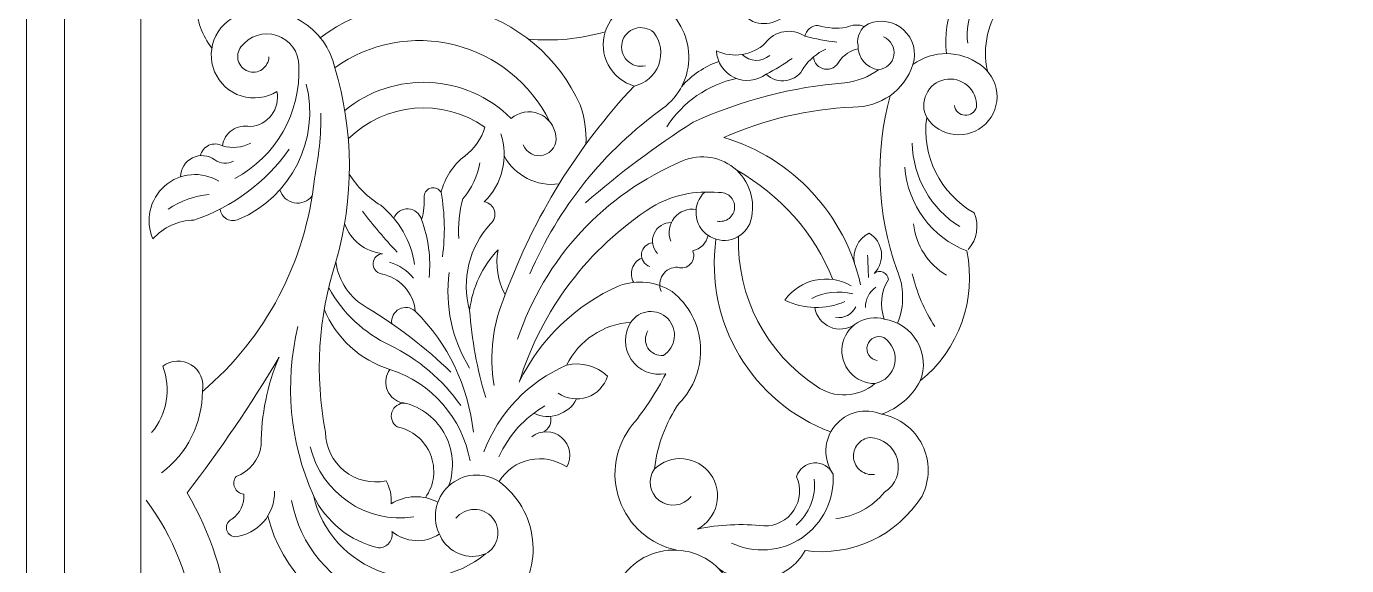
# Model space of a CAD drawing. Header units: millimetres. Extents: x 5152 to 5396, y 165 to 421.
# Drawn here: x 5152.3 to 5221.3, y 349.8 to 377.9 of the extents above; entities that cross this region are included whole.
import ezdxf

# ---------------------------------------------------------------- set-up
doc = ezdxf.new("R2010")
doc.units = ezdxf.units.MM
doc.header["$MEASUREMENT"] = 0
doc.layers.add('SITARA ALL', color=18, linetype='Continuous', true_color=0x000000)

msp = doc.modelspace()

# ---------------------------------------------------------------- linework, layer by layer
at = {"layer": 'SITARA ALL', "lineweight": 9}
for points, knots in [([(5152.3, 420.695), (5152.3, 420.695), (5396.3, 420.695), (5396.3, 420.695), (5396.3, 420.695), (5396.3, 298.695), (5396.3, 298.695), (5396.3, 298.695), (5152.3, 298.695), (5152.3, 298.695), (5152.3, 298.695), (5152.3, 420.695), (5152.3, 420.695)], [0, 0, 0, 0, 0.25, 0.25, 0.25, 0.5, 0.5, 0.5, 0.75, 0.75, 0.75, 1, 1, 1, 1]), ([(5158.284, 309.538), (5158.284, 309.538), (5158.284, 303.791), (5158.284, 303.791), (5158.284, 303.791), (5154.3, 303.791), (5154.3, 303.791), (5154.3, 303.791), (5154.3, 415.599), (5154.3, 415.599), (5154.3, 415.599), (5354.3, 415.599), (5354.3, 415.599), (5354.3, 415.599), (5354.3, 391.626), (5354.3, 391.626), (5354.3, 391.626), (5349.636, 391.626), (5349.636, 391.626), (5349.636, 391.626), (5349.636, 411.074), (5349.636, 411.074), (5349.636, 411.074), (5301.025, 411.074), (5301.025, 411.074), (5301.679, 410.889), (5302.203, 410.396), (5302.429, 409.755), (5302.655, 409.114), (5302.556, 408.402), (5302.163, 407.847), (5304.264, 410.007), (5307.224, 411.112), (5310.227, 410.858), (5311.335, 410.604), (5312.145, 409.652), (5312.219, 408.518), (5312.293, 407.383), (5311.613, 406.334), (5310.548, 405.938)], [0, 0, 0, 0, 0.071429, 0.071429, 0.071429, 0.142857, 0.142857, 0.142857, 0.214286, 0.214286, 0.214286, 0.285714, 0.285714, 0.285714, 0.357143, 0.357143, 0.357143, 0.428571, 0.428571, 0.428571, 0.5, 0.5, 0.5, 0.571429, 0.571429, 0.571429, 0.642857, 0.642857, 0.642857, 0.714286, 0.714286, 0.714286, 0.785714, 0.785714, 0.785714, 0.857143, 0.857143, 0.857143, 1, 1, 1, 1]), ([(5385.334, 308.316), (5385.334, 308.316), (5390.317, 308.316), (5390.317, 308.316), (5390.317, 308.316), (5390.317, 415.599), (5390.317, 415.599), (5390.317, 415.599), (5394.3, 415.599), (5394.3, 415.599), (5394.3, 415.599), (5394.3, 303.791), (5394.3, 303.791), (5394.3, 303.791), (5194.3, 303.791), (5194.3, 303.791), (5194.3, 303.791), (5194.3, 327.764), (5194.3, 327.764), (5194.3, 327.764), (5198.965, 327.764), (5198.965, 327.764), (5198.965, 327.764), (5198.965, 308.316), (5198.965, 308.316), (5198.965, 308.316), (5247.575, 308.316), (5247.575, 308.316), (5246.921, 308.501), (5246.398, 308.994), (5246.172, 309.635), (5245.945, 310.276), (5246.045, 310.988), (5246.438, 311.543), (5244.337, 309.383), (5241.376, 308.278), (5238.374, 308.532), (5237.266, 308.786), (5236.456, 309.738), (5236.382, 310.873), (5236.307, 312.007), (5236.987, 313.056), (5238.053, 313.453)], [0, 0, 0, 0, 0.066667, 0.066667, 0.066667, 0.133333, 0.133333, 0.133333, 0.2, 0.2, 0.2, 0.266667, 0.266667, 0.266667, 0.333333, 0.333333, 0.333333, 0.4, 0.4, 0.4, 0.466667, 0.466667, 0.466667, 0.533333, 0.533333, 0.533333, 0.6, 0.6, 0.6, 0.666667, 0.666667, 0.666667, 0.733333, 0.733333, 0.733333, 0.8, 0.8, 0.8, 0.866667, 0.866667, 0.866667, 1, 1, 1, 1]), ([(5163.267, 411.074), (5163.267, 411.074), (5158.284, 411.074), (5158.284, 411.074), (5158.284, 411.074), (5158.284, 303.791), (5158.284, 303.791)], [0, 0, 0, 0, 0.333333, 0.333333, 0.333333, 1, 1, 1, 1]), ([(5184.062, 374.806), (5183.481, 374.977), (5182.994, 375.375), (5182.71, 375.909), (5182.426, 376.443), (5182.37, 377.07), (5182.554, 377.646), (5182.738, 378.223), (5183.147, 378.701), (5183.688, 378.972), (5184.228, 379.244), (5184.856, 379.285), (5185.428, 379.088), (5187.097, 379.446), (5188.84, 379.117), (5190.264, 378.177), (5191.032, 377.878), (5191.9, 378.213), (5192.265, 378.952), (5193.092, 378.473), (5194.082, 378.368), (5194.989, 378.664), (5195.897, 378.96), (5196.636, 379.628), (5197.021, 380.502), (5198.85, 383.287), (5200.032, 386.444), (5200.481, 389.746), (5201.416, 388.579), (5202.647, 387.686), (5204.046, 387.159), (5204.167, 387.159), (5204.281, 387.215), (5204.354, 387.31), (5204.428, 387.406), (5204.454, 387.53), (5204.423, 387.647)], [0, 0, 0, 0, 0.076923, 0.076923, 0.076923, 0.153846, 0.153846, 0.153846, 0.230769, 0.230769, 0.230769, 0.307692, 0.307692, 0.307692, 0.384615, 0.384615, 0.384615, 0.461538, 0.461538, 0.461538, 0.538462, 0.538462, 0.538462, 0.615385, 0.615385, 0.615385, 0.692308, 0.692308, 0.692308, 0.769231, 0.769231, 0.769231, 0.846154, 0.846154, 0.846154, 1, 1, 1, 1]), ([(5201.263, 384.767), (5201.658, 384.497), (5202.17, 384.466), (5202.594, 384.688), (5203.018, 384.91), (5203.286, 385.347), (5203.29, 385.825), (5203.217, 386.627), (5202.642, 387.292), (5201.86, 387.48), (5201.077, 387.667), (5200.263, 387.335), (5199.835, 386.653), (5199.374, 385.546), (5199.439, 384.291), (5200.014, 383.238), (5200.589, 382.186), (5201.609, 381.451), (5202.79, 381.24), (5201.076, 380.318), (5200.118, 378.427), (5200.391, 376.5)], [0, 0, 0, 0, 0.125, 0.125, 0.125, 0.25, 0.25, 0.25, 0.375, 0.375, 0.375, 0.5, 0.5, 0.5, 0.625, 0.625, 0.625, 0.75, 0.75, 0.75, 1, 1, 1, 1]), ([(5161.99, 376.783), (5161.488, 377.442), (5161.202, 378.241), (5161.173, 379.069), (5161.052, 381.782), (5159.874, 384.338), (5157.887, 386.19)], [0, 0, 0, 0, 0.333333, 0.333333, 0.333333, 1, 1, 1, 1]), ([(5168.477, 365.619), (5169.435, 368.936), (5169.415, 372.458), (5168.416, 375.763), (5168.189, 376.783), (5167.552, 377.665), (5166.656, 378.202), (5165.759, 378.738), (5164.682, 378.883), (5163.675, 378.602), (5164.836, 379.672), (5165.585, 381.115), (5165.79, 382.681)], [0, 0, 0, 0, 0.2, 0.2, 0.2, 0.4, 0.4, 0.4, 0.6, 0.6, 0.6, 1, 1, 1, 1]), ([(5206.705, 380.905), (5205.398, 380.871), (5204.175, 380.258), (5203.367, 379.23), (5202.558, 378.202), (5202.25, 376.868), (5202.525, 375.59)], [0, 0, 0, 0, 0.333333, 0.333333, 0.333333, 1, 1, 1, 1]), ([(5181.543, 371.773), (5181.578, 372.467), (5181.475, 373.162), (5181.242, 373.817), (5180.126, 376.311), (5177.939, 378.16), (5175.295, 378.844), (5172.651, 379.528), (5169.841, 378.974), (5167.656, 377.334)], [0, 0, 0, 0, 0.25, 0.25, 0.25, 0.5, 0.5, 0.5, 1, 1, 1, 1]), ([(5185.428, 379.088), (5186.338, 378.488), (5186.895, 377.48), (5186.921, 376.391), (5186.946, 375.302), (5186.434, 374.269), (5185.553, 373.629), (5182.492, 371.441), (5180.093, 368.453), (5178.619, 364.991)], [0, 0, 0, 0, 0.25, 0.25, 0.25, 0.5, 0.5, 0.5, 1, 1, 1, 1]), ([(5162.546, 371.682), (5162.593, 372.014), (5162.777, 372.312), (5163.053, 372.502), (5163.329, 372.693), (5163.672, 372.76), (5163.999, 372.688), (5164.44, 372.72), (5164.845, 372.94), (5165.112, 373.292), (5165.38, 373.644), (5165.483, 374.093), (5165.395, 374.527), (5164.839, 374.177), (5164.156, 374.089), (5163.529, 374.287), (5162.902, 374.484), (5162.394, 374.947), (5162.138, 375.553), (5161.882, 376.158), (5161.906, 376.846), (5162.201, 377.433), (5162.497, 378.02), (5163.036, 378.447), (5163.675, 378.602)], [0, 0, 0, 0, 0.111111, 0.111111, 0.111111, 0.222222, 0.222222, 0.222222, 0.333333, 0.333333, 0.333333, 0.444444, 0.444444, 0.444444, 0.555556, 0.555556, 0.555556, 0.666667, 0.666667, 0.666667, 0.777778, 0.777778, 0.777778, 1, 1, 1, 1]), ([(5195.898, 364.416), (5195.089, 368.094), (5192.354, 371.043), (5188.746, 372.123), (5190.88, 373.064), (5193.171, 373.603), (5195.502, 373.711), (5196.924, 373.679), (5198.198, 374.583), (5198.636, 375.936), (5198.838, 376.581), (5198.648, 377.284), (5198.15, 377.74), (5197.651, 378.196), (5196.934, 378.322), (5196.31, 378.064), (5195.899, 377.844), (5195.678, 377.384), (5195.764, 376.926), (5195.745, 376.293), (5196.204, 375.747), (5196.832, 375.658), (5196.317, 375.283), (5195.713, 375.048), (5195.08, 374.975), (5192.338, 374.76), (5189.657, 374.065), (5187.156, 372.922), (5185.18, 371.658), (5183.299, 370.252), (5181.527, 368.714)], [0, 0, 0, 0, 0.090909, 0.090909, 0.090909, 0.181818, 0.181818, 0.181818, 0.272727, 0.272727, 0.272727, 0.363636, 0.363636, 0.363636, 0.454545, 0.454545, 0.454545, 0.545455, 0.545455, 0.545455, 0.636364, 0.636364, 0.636364, 0.727273, 0.727273, 0.727273, 0.818182, 0.818182, 0.818182, 1, 1, 1, 1]), ([(5163.2, 369.976), (5165.351, 371.133), (5166.65, 373.416), (5166.543, 375.856), (5166.544, 376.582), (5166.079, 377.226), (5165.39, 377.452), (5164.701, 377.678), (5163.945, 377.436), (5163.515, 376.851), (5163.354, 376.645), (5163.302, 376.374), (5163.374, 376.123), (5163.447, 375.871), (5163.636, 375.67), (5163.882, 375.582), (5164.129, 375.493), (5164.402, 375.528), (5164.618, 375.676), (5164.834, 375.824), (5164.966, 376.066), (5164.973, 376.328)], [0, 0, 0, 0, 0.125, 0.125, 0.125, 0.25, 0.25, 0.25, 0.375, 0.375, 0.375, 0.5, 0.5, 0.5, 0.625, 0.625, 0.625, 0.75, 0.75, 0.75, 1, 1, 1, 1]), ([(5179.64, 372.964), (5178.649, 374.958), (5176.835, 376.417), (5174.674, 376.956), (5172.514, 377.494), (5170.227, 377.059), (5168.416, 375.763)], [0, 0, 0, 0, 0.333333, 0.333333, 0.333333, 1, 1, 1, 1]), ([(5184.651, 375.865), (5184.307, 375.784), (5183.946, 375.887), (5183.698, 376.138), (5183.45, 376.389), (5183.351, 376.752), (5183.437, 377.094), (5183.522, 377.436), (5183.78, 377.709), (5184.117, 377.814), (5184.454, 377.919), (5184.821, 377.84), (5185.086, 377.607), (5185.459, 377.129), (5185.559, 376.492), (5185.351, 375.923), (5185.143, 375.353), (5184.655, 374.931), (5184.062, 374.806), (5181.108, 371.663), (5178.819, 367.958), (5177.328, 363.91), (5176.682, 362.417), (5176.48, 360.77), (5176.747, 359.165)], [0, 0, 0, 0, 0.111111, 0.111111, 0.111111, 0.222222, 0.222222, 0.222222, 0.333333, 0.333333, 0.333333, 0.444444, 0.444444, 0.444444, 0.555556, 0.555556, 0.555556, 0.666667, 0.666667, 0.666667, 0.777778, 0.777778, 0.777778, 1, 1, 1, 1]), ([(5190.962, 375.433), (5190.484, 375.068), (5189.842, 374.999), (5189.297, 375.253), (5188.752, 375.508), (5188.394, 376.045), (5188.367, 376.645), (5189.218, 376.243), (5190.229, 376.402), (5190.915, 377.047), (5191.394, 377.709), (5192.315, 377.867), (5192.988, 377.404)], [0, 0, 0, 0, 0.2, 0.2, 0.2, 0.4, 0.4, 0.4, 0.6, 0.6, 0.6, 1, 1, 1, 1]), ([(5196.105, 377.921), (5195.796, 378.034), (5195.455, 378.019), (5195.157, 377.88), (5194.664, 377.793), (5194.157, 377.826), (5193.679, 377.976), (5193.345, 377.967), (5193.059, 377.731), (5192.988, 377.404), (5193.537, 377.268), (5194.094, 377.167), (5194.656, 377.103)], [0, 0, 0, 0, 0.2, 0.2, 0.2, 0.4, 0.4, 0.4, 0.6, 0.6, 0.6, 1, 1, 1, 1]), ([(5194.074, 376.739), (5193.615, 376.518), (5193.219, 376.185), (5192.924, 375.77), (5192.755, 375.412), (5192.421, 375.159), (5192.031, 375.092), (5191.641, 375.024), (5191.242, 375.152), (5190.962, 375.433), (5191.438, 375.662), (5191.891, 375.936), (5192.315, 376.251)], [0, 0, 0, 0, 0.2, 0.2, 0.2, 0.4, 0.4, 0.4, 0.6, 0.6, 0.6, 1, 1, 1, 1]), ([(5195.77, 376.757), (5195.368, 376.667), (5195.014, 376.431), (5194.775, 376.095), (5194.643, 375.805), (5194.331, 375.641), (5194.017, 375.695), (5193.703, 375.75), (5193.465, 376.01), (5193.438, 376.327)], [0, 0, 0, 0, 0.25, 0.25, 0.25, 0.5, 0.5, 0.5, 1, 1, 1, 1]), ([(5196.832, 375.658), (5197.242, 375.692), (5197.575, 376.001), (5197.64, 376.408), (5197.704, 376.814), (5197.483, 377.211), (5197.104, 377.371)], [0, 0, 0, 0, 0.333333, 0.333333, 0.333333, 1, 1, 1, 1]), ([(5200.805, 373.787), (5200.843, 373.51), (5201.069, 373.298), (5201.347, 373.28), (5201.626, 373.261), (5201.878, 373.441), (5201.952, 373.71), (5201.979, 374.139), (5201.804, 374.556), (5201.479, 374.838), (5201.154, 375.119), (5200.717, 375.233), (5200.296, 375.145), (5199.875, 375.057), (5199.52, 374.778), (5199.335, 374.39), (5199.15, 374.002), (5199.156, 373.55), (5199.353, 373.167), (5199.682, 372.664), (5200.218, 372.335), (5200.816, 372.271), (5201.414, 372.207), (5202.008, 372.415), (5202.436, 372.837), (5202.863, 373.26), (5203.078, 373.851), (5203.021, 374.45), (5202.965, 375.048), (5202.642, 375.589), (5202.143, 375.924), (5201.099, 376.687), (5199.684, 376.693), (5198.636, 375.936)], [0, 0, 0, 0, 0.083333, 0.083333, 0.083333, 0.166667, 0.166667, 0.166667, 0.25, 0.25, 0.25, 0.333333, 0.333333, 0.333333, 0.416667, 0.416667, 0.416667, 0.5, 0.5, 0.5, 0.583333, 0.583333, 0.583333, 0.666667, 0.666667, 0.666667, 0.75, 0.75, 0.75, 0.833333, 0.833333, 0.833333, 1, 1, 1, 1]), ([(5178.271, 371.737), (5178.433, 371.311), (5178.891, 371.079), (5179.33, 371.198), (5179.769, 371.318), (5180.045, 371.75), (5179.969, 372.199), (5179.912, 372.723), (5179.57, 373.172), (5179.079, 373.364), (5178.589, 373.556), (5178.032, 373.46), (5177.635, 373.114), (5175.267, 375.458), (5171.517, 375.642), (5168.936, 373.534)], [0, 0, 0, 0, 0.166667, 0.166667, 0.166667, 0.333333, 0.333333, 0.333333, 0.5, 0.5, 0.5, 0.666667, 0.666667, 0.666667, 1, 1, 1, 1]), ([(5162.422, 368.377), (5162.451, 368.158), (5162.584, 367.965), (5162.779, 367.86), (5162.974, 367.755), (5163.208, 367.749), (5163.408, 367.845), (5166.157, 369.02), (5167.649, 372.011), (5166.928, 374.913)], [0, 0, 0, 0, 0.25, 0.25, 0.25, 0.5, 0.5, 0.5, 1, 1, 1, 1]), ([(5169.121, 372.049), (5171.039, 373.945), (5174.041, 374.201), (5176.256, 372.662), (5176.092, 372.053), (5175.722, 371.519), (5175.209, 371.151), (5174.602, 370.672), (5174.169, 370.008), (5173.973, 369.261)], [0, 0, 0, 0, 0.25, 0.25, 0.25, 0.5, 0.5, 0.5, 1, 1, 1, 1]), ([(5197.834, 362.415), (5198.199, 363.319), (5198.182, 364.332), (5197.787, 365.223), (5196.749, 368.144), (5196.628, 371.313), (5197.438, 374.304)], [0, 0, 0, 0, 0.333333, 0.333333, 0.333333, 1, 1, 1, 1]), ([(5161.497, 358.845), (5164.812, 361.657), (5166.909, 365.64), (5167.35, 369.964), (5167.587, 371.091), (5167.701, 372.239), (5167.69, 373.39)], [0, 0, 0, 0, 0.333333, 0.333333, 0.333333, 1, 1, 1, 1]), ([(5201.524, 366.272), (5201.995, 366.792), (5202.115, 367.539), (5201.83, 368.179), (5200.064, 369.18), (5199.084, 371.156), (5199.353, 373.167)], [0, 0, 0, 0, 0.333333, 0.333333, 0.333333, 1, 1, 1, 1]), ([(5175.467, 363.099), (5175.021, 364.691), (5175.435, 366.401), (5176.559, 367.613), (5176.755, 367.779), (5176.835, 368.044), (5176.765, 368.291), (5176.695, 368.537), (5176.487, 368.72), (5176.233, 368.758), (5177.173, 369.683), (5177.507, 371.06), (5177.093, 372.313)], [0, 0, 0, 0, 0.2, 0.2, 0.2, 0.4, 0.4, 0.4, 0.6, 0.6, 0.6, 1, 1, 1, 1]), ([(5162.364, 369.831), (5161.468, 370.378), (5160.322, 370.282), (5159.532, 369.591), (5158.742, 368.901), (5158.49, 367.778), (5158.912, 366.817), (5159.456, 367.434), (5160.235, 367.791), (5161.057, 367.802), (5163.068, 368.481), (5164.812, 369.777), (5166.042, 371.507)], [0, 0, 0, 0, 0.2, 0.2, 0.2, 0.4, 0.4, 0.4, 0.6, 0.6, 0.6, 1, 1, 1, 1]), ([(5160.36, 370.063), (5160.364, 370.484), (5160.604, 370.867), (5160.98, 371.055), (5161.356, 371.244), (5161.807, 371.205), (5162.146, 370.956), (5162.431, 370.743), (5162.814, 370.715), (5163.127, 370.884)], [0, 0, 0, 0, 0.25, 0.25, 0.25, 0.5, 0.5, 0.5, 1, 1, 1, 1]), ([(5164.036, 371.827), (5163.576, 371.591), (5163.043, 371.539), (5162.546, 371.682), (5162.328, 371.802), (5162.068, 371.813), (5161.842, 371.713), (5161.615, 371.612), (5161.449, 371.412), (5161.392, 371.17)], [0, 0, 0, 0, 0.25, 0.25, 0.25, 0.5, 0.5, 0.5, 1, 1, 1, 1]), ([(5187.752, 369.271), (5187.434, 368.968), (5187.269, 368.539), (5187.302, 368.101), (5187.334, 367.664), (5187.56, 367.264), (5187.919, 367.011), (5188.278, 366.758), (5188.731, 366.679), (5189.154, 366.796), (5189.577, 366.912), (5189.925, 367.212), (5190.104, 367.613), (5190.454, 368.597), (5190.187, 369.694), (5189.423, 370.407), (5188.659, 371.119), (5187.545, 371.31), (5186.588, 370.892), (5182.508, 369.174), (5179.368, 365.784), (5177.973, 361.582)], [0, 0, 0, 0, 0.125, 0.125, 0.125, 0.25, 0.25, 0.25, 0.375, 0.375, 0.375, 0.5, 0.5, 0.5, 0.625, 0.625, 0.625, 0.75, 0.75, 0.75, 1, 1, 1, 1]), ([(5174.909, 366.846), (5174.847, 367.542), (5174.918, 368.244), (5175.118, 368.914), (5175.567, 369.457), (5175.871, 370.105), (5176.002, 370.797)], [0, 0, 0, 0, 0.333333, 0.333333, 0.333333, 1, 1, 1, 1]), ([(5198.213, 370.562), (5198.358, 368.602), (5199.616, 366.903), (5201.448, 366.193), (5201.979, 363.652), (5201.037, 361.026), (5199.014, 359.4), (5199.281, 360.078), (5199.223, 360.84), (5198.856, 361.469), (5198.49, 362.099), (5197.856, 362.526), (5197.135, 362.628)], [0, 0, 0, 0, 0.2, 0.2, 0.2, 0.4, 0.4, 0.4, 0.6, 0.6, 0.6, 1, 1, 1, 1]), ([(5172.581, 365.49), (5172.408, 366.706), (5171.777, 367.81), (5170.816, 368.576), (5170.15, 368.984), (5169.588, 369.543), (5169.176, 370.206)], [0, 0, 0, 0, 0.333333, 0.333333, 0.333333, 1, 1, 1, 1]), ([(5165.552, 369.382), (5165.653, 369.033), (5165.942, 368.772), (5166.299, 368.707), (5166.656, 368.642), (5167.018, 368.784), (5167.235, 369.075)], [0, 0, 0, 0, 0.333333, 0.333333, 0.333333, 1, 1, 1, 1]), ([(5174.043, 365.891), (5174.197, 367.011), (5174.174, 368.148), (5173.973, 369.261), (5173.869, 369.436), (5173.664, 369.526), (5173.464, 369.484), (5173.264, 369.442), (5173.113, 369.278), (5173.089, 369.075), (5173.118, 368.656), (5173.072, 368.236), (5172.953, 367.833)], [0, 0, 0, 0, 0.2, 0.2, 0.2, 0.4, 0.4, 0.4, 0.6, 0.6, 0.6, 1, 1, 1, 1]), ([(5188.404, 367.752), (5188.621, 367.706), (5188.848, 367.757), (5189.024, 367.893), (5189.2, 368.029), (5189.307, 368.235), (5189.317, 368.457), (5189.327, 368.679), (5189.239, 368.894), (5189.076, 369.045), (5188.913, 369.197), (5188.692, 369.268), (5188.471, 369.242), (5187.26, 369.367), (5186.042, 369.103), (5184.992, 368.487), (5181.675, 366.347), (5179.22, 363.109), (5178.056, 359.338), (5179.143, 361.584), (5180.998, 363.371), (5183.283, 364.374), (5184.203, 364.71), (5185.228, 364.597), (5186.053, 364.071), (5186.925, 363.377), (5187.462, 362.345), (5187.531, 361.233), (5187.599, 360.12), (5187.192, 359.03), (5186.412, 358.235), (5185.712, 357.211), (5185.27, 356.034), (5185.124, 354.803), (5185.532, 355.193), (5186.09, 355.388), (5186.653, 355.335), (5187.215, 355.283), (5187.728, 354.989), (5188.057, 354.529), (5188.386, 354.07), (5188.5, 353.49), (5188.369, 352.94), (5188.237, 352.391), (5187.874, 351.925), (5187.373, 351.664), (5188.515, 351.902), (5189.688, 351.957), (5190.847, 351.825), (5191.473, 351.812), (5192.061, 352.121), (5192.407, 352.643), (5192.752, 353.165), (5192.806, 353.827), (5192.549, 354.398), (5192.677, 354.801), (5193.037, 355.085), (5193.457, 355.116), (5193.878, 355.147), (5194.275, 354.918), (5194.461, 354.539)], [0, 0, 0, 0, 0.047619, 0.047619, 0.047619, 0.095238, 0.095238, 0.095238, 0.142857, 0.142857, 0.142857, 0.190476, 0.190476, 0.190476, 0.238095, 0.238095, 0.238095, 0.285714, 0.285714, 0.285714, 0.333333, 0.333333, 0.333333, 0.380952, 0.380952, 0.380952, 0.428571, 0.428571, 0.428571, 0.47619, 0.47619, 0.47619, 0.52381, 0.52381, 0.52381, 0.571429, 0.571429, 0.571429, 0.619048, 0.619048, 0.619048, 0.666667, 0.666667, 0.666667, 0.714286, 0.714286, 0.714286, 0.761905, 0.761905, 0.761905, 0.809524, 0.809524, 0.809524, 0.857143, 0.857143, 0.857143, 0.904762, 0.904762, 0.904762, 1, 1, 1, 1]), ([(5173.349, 364.808), (5173.446, 365.834), (5173.31, 366.867), (5172.953, 367.833), (5172.865, 368.151), (5172.584, 368.376), (5172.255, 368.391), (5171.926, 368.406), (5171.624, 368.208), (5171.508, 367.899)], [0, 0, 0, 0, 0.25, 0.25, 0.25, 0.5, 0.5, 0.5, 1, 1, 1, 1]), ([(5187.305, 368.355), (5186.873, 368.429), (5186.435, 368.263), (5186.161, 367.922), (5185.886, 367.58), (5185.818, 367.118), (5185.982, 366.712)], [0, 0, 0, 0, 0.333333, 0.333333, 0.333333, 1, 1, 1, 1]), ([(5168.932, 367.62), (5169.237, 366.757), (5170.009, 366.146), (5170.919, 366.049), (5170.653, 366.034), (5170.44, 365.824), (5170.42, 365.558), (5170.4, 365.292), (5170.579, 365.053), (5170.839, 364.997), (5171.798, 364.815), (5172.525, 364.024), (5172.626, 363.053)], [0, 0, 0, 0, 0.2, 0.2, 0.2, 0.4, 0.4, 0.4, 0.6, 0.6, 0.6, 1, 1, 1, 1]), ([(5186.005, 367.671), (5185.618, 367.681), (5185.263, 367.456), (5185.105, 367.102), (5184.948, 366.748), (5185.018, 366.334), (5185.284, 366.052)], [0, 0, 0, 0, 0.333333, 0.333333, 0.333333, 1, 1, 1, 1]), ([(5189.513, 366.948), (5189.425, 363.807), (5190.969, 360.848), (5193.598, 359.125), (5194.527, 358.467), (5195.783, 358.524), (5196.647, 359.266), (5196.147, 359.263), (5195.67, 359.479), (5195.342, 359.856), (5195.013, 360.233), (5194.866, 360.735), (5194.937, 361.23), (5195.009, 361.725), (5195.293, 362.165), (5195.715, 362.433), (5196.137, 362.702), (5196.656, 362.773), (5197.135, 362.628), (5196.882, 363.316), (5196.962, 364.082), (5197.349, 364.703), (5197.338, 364.872), (5197.234, 365.02), (5197.078, 365.087), (5196.922, 365.153), (5196.743, 365.127), (5196.613, 365.018), (5196.899, 365.314), (5197.035, 365.724), (5196.984, 366.133), (5196.933, 366.542), (5196.7, 366.906), (5196.35, 367.123), (5195.763, 366.831), (5195.448, 366.18), (5195.584, 365.539)], [0, 0, 0, 0, 0.076923, 0.076923, 0.076923, 0.153846, 0.153846, 0.153846, 0.230769, 0.230769, 0.230769, 0.307692, 0.307692, 0.307692, 0.384615, 0.384615, 0.384615, 0.461538, 0.461538, 0.461538, 0.538462, 0.538462, 0.538462, 0.615385, 0.615385, 0.615385, 0.692308, 0.692308, 0.692308, 0.769231, 0.769231, 0.769231, 0.846154, 0.846154, 0.846154, 1, 1, 1, 1]), ([(5185.027, 366.612), (5184.726, 366.587), (5184.484, 366.352), (5184.45, 366.051), (5184.416, 365.751), (5184.599, 365.468), (5184.887, 365.376)], [0, 0, 0, 0, 0.333333, 0.333333, 0.333333, 1, 1, 1, 1]), ([(5185.471, 364.071), (5185.349, 364.357), (5185.382, 364.685), (5185.556, 364.942), (5185.731, 365.199), (5186.024, 365.349), (5186.335, 365.341), (5186.575, 365.257), (5186.842, 365.324), (5187.014, 365.512), (5187.186, 365.7), (5187.23, 365.972), (5187.124, 366.204), (5187.533, 366.278), (5187.852, 366.597), (5187.926, 367.006)], [0, 0, 0, 0, 0.166667, 0.166667, 0.166667, 0.333333, 0.333333, 0.333333, 0.5, 0.5, 0.5, 0.666667, 0.666667, 0.666667, 1, 1, 1, 1]), ([(5177.328, 363.91), (5176.932, 364.624), (5176.8, 365.456), (5176.956, 366.257), (5176.134, 365.391), (5175.612, 364.285), (5175.467, 363.099), (5175.578, 361.552), (5175.859, 360.023), (5176.305, 358.538)], [0, 0, 0, 0, 0.25, 0.25, 0.25, 0.5, 0.5, 0.5, 1, 1, 1, 1]), ([(5184.467, 365.819), (5184.228, 365.722), (5184.044, 365.525), (5183.963, 365.281), (5183.882, 365.037), (5183.912, 364.769), (5184.045, 364.549)], [0, 0, 0, 0, 0.333333, 0.333333, 0.333333, 1, 1, 1, 1]), ([(5174.485, 359.858), (5173.162, 361.143), (5171.697, 362.272), (5170.116, 363.223), (5169.214, 363.709), (5168.603, 364.602), (5168.477, 365.619), (5167.55, 362.746), (5167.362, 359.688), (5167.93, 356.723), (5167.939, 355.937), (5168.299, 355.196), (5168.913, 354.704), (5169.526, 354.211), (5170.326, 354.018), (5171.096, 354.179), (5171.308, 353.817), (5171.402, 353.398), (5171.364, 352.98), (5172.103, 353.447), (5173.038, 353.478), (5173.807, 353.061)], [0, 0, 0, 0, 0.125, 0.125, 0.125, 0.25, 0.25, 0.25, 0.375, 0.375, 0.375, 0.5, 0.5, 0.5, 0.625, 0.625, 0.625, 0.75, 0.75, 0.75, 1, 1, 1, 1]), ([(5195.408, 364.378), (5194.231, 365.052), (5192.737, 364.728), (5191.945, 363.626), (5192.923, 363.134), (5194.07, 363.106), (5195.07, 363.551)], [0, 0, 0, 0, 0.333333, 0.333333, 0.333333, 1, 1, 1, 1]), ([(5168.099, 364.272), (5168.823, 362.956), (5169.943, 361.903), (5171.301, 361.263), (5172.781, 360.545), (5174.055, 359.463), (5175.004, 358.12)], [0, 0, 0, 0, 0.333333, 0.333333, 0.333333, 1, 1, 1, 1]), ([(5167.869, 363.147), (5168.484, 361.636), (5169.744, 360.481), (5171.303, 360), (5171.091, 359.72), (5171.025, 359.354), (5171.128, 359.017), (5171.231, 358.681), (5171.489, 358.413), (5171.822, 358.299), (5172.788, 358.134), (5173.631, 357.548), (5174.123, 356.7), (5174.615, 355.853), (5174.705, 354.83), (5174.369, 353.909)], [0, 0, 0, 0, 0.166667, 0.166667, 0.166667, 0.333333, 0.333333, 0.333333, 0.5, 0.5, 0.5, 0.666667, 0.666667, 0.666667, 1, 1, 1, 1]), ([(5175.663, 356.73), (5175.401, 359.123), (5174.33, 361.353), (5172.626, 363.053), (5172.393, 363.258), (5172.058, 363.298), (5171.784, 363.152), (5171.509, 363.006), (5171.354, 362.707), (5171.393, 362.399)], [0, 0, 0, 0, 0.25, 0.25, 0.25, 0.5, 0.5, 0.5, 1, 1, 1, 1]), ([(5180.098, 358.771), (5180.536, 358.457), (5181.098, 358.375), (5181.608, 358.549), (5182.117, 358.723), (5182.511, 359.133), (5182.665, 359.649), (5182.1, 360.191), (5181.297, 360.408), (5180.536, 360.223), (5181.172, 361.519), (5182.455, 362.377), (5183.896, 362.472), (5184.102, 362.785), (5184.439, 362.988), (5184.813, 363.024), (5185.186, 363.06), (5185.556, 362.925), (5185.818, 362.657), (5186.081, 362.389), (5186.208, 362.017), (5186.164, 361.644), (5186.121, 361.272), (5185.911, 360.939), (5185.594, 360.739), (5185.273, 360.698), (5184.958, 360.847), (5184.785, 361.119), (5184.611, 361.392), (5184.611, 361.74), (5184.784, 362.013)], [0, 0, 0, 0, 0.090909, 0.090909, 0.090909, 0.181818, 0.181818, 0.181818, 0.272727, 0.272727, 0.272727, 0.363636, 0.363636, 0.363636, 0.454545, 0.454545, 0.454545, 0.545455, 0.545455, 0.545455, 0.636364, 0.636364, 0.636364, 0.727273, 0.727273, 0.727273, 0.818182, 0.818182, 0.818182, 1, 1, 1, 1]), ([(5193.499, 363.237), (5193.575, 362.786), (5193.875, 362.404), (5194.295, 362.222), (5194.716, 362.04), (5195.199, 362.084), (5195.58, 362.338)], [0, 0, 0, 0, 0.333333, 0.333333, 0.333333, 1, 1, 1, 1]), ([(5183.896, 362.472), (5183.51, 361.878), (5183.516, 361.111), (5183.912, 360.524), (5184.309, 359.936), (5185.017, 359.643), (5185.712, 359.779), (5185.236, 358.831), (5184.656, 357.939), (5183.983, 357.119), (5183.083, 356.02), (5182.821, 354.533), (5183.293, 353.194), (5183.764, 351.854), (5184.898, 350.858), (5186.288, 350.565)], [0, 0, 0, 0, 0.166667, 0.166667, 0.166667, 0.333333, 0.333333, 0.333333, 0.5, 0.5, 0.5, 0.666667, 0.666667, 0.666667, 1, 1, 1, 1]), ([(5166.49, 362.239), (5165.778, 359.291), (5166.062, 356.191), (5167.298, 353.421), (5167.736, 351.536), (5169.115, 350.013), (5170.948, 349.392), (5172.78, 348.771), (5174.802, 349.14), (5176.295, 350.37), (5176.621, 350.546), (5176.851, 350.858), (5176.922, 351.222), (5176.992, 351.586), (5176.896, 351.962), (5176.659, 352.247), (5176.422, 352.531), (5176.07, 352.695), (5175.7, 352.691), (5175.329, 352.688), (5174.98, 352.519), (5174.748, 352.23)], [0, 0, 0, 0, 0.125, 0.125, 0.125, 0.25, 0.25, 0.25, 0.375, 0.375, 0.375, 0.5, 0.5, 0.5, 0.625, 0.625, 0.625, 0.75, 0.75, 0.75, 1, 1, 1, 1]), ([(5196.647, 359.266), (5197.172, 359.37), (5197.582, 359.781), (5197.686, 360.306), (5197.789, 360.831), (5197.566, 361.367), (5197.12, 361.663), (5196.954, 361.738), (5196.763, 361.738), (5196.597, 361.662), (5196.431, 361.586), (5196.306, 361.441), (5196.254, 361.266), (5196.203, 361.091), (5196.229, 360.902), (5196.328, 360.748), (5196.426, 360.594), (5196.586, 360.491), (5196.767, 360.464)], [0, 0, 0, 0, 0.142857, 0.142857, 0.142857, 0.285714, 0.285714, 0.285714, 0.428571, 0.428571, 0.428571, 0.571429, 0.571429, 0.571429, 0.714286, 0.714286, 0.714286, 1, 1, 1, 1]), ([(5158.847, 356.704), (5159.66, 357.668), (5159.883, 358.997), (5159.426, 360.172), (5159.859, 360.505), (5160.454, 360.533), (5160.916, 360.242), (5161.378, 359.952), (5161.61, 359.403), (5161.497, 358.869), (5161.501, 357.188), (5160.708, 355.603), (5159.36, 354.599)], [0, 0, 0, 0, 0.2, 0.2, 0.2, 0.4, 0.4, 0.4, 0.6, 0.6, 0.6, 1, 1, 1, 1]), ([(5161.892, 339.672), (5163.635, 344.239), (5163.197, 349.349), (5160.697, 353.551), (5162.44, 355.813), (5164.045, 358.179), (5165.504, 360.635), (5164.886, 359.185), (5164.57, 357.626), (5164.574, 356.05), (5164.473, 355.301), (5163.966, 354.669), (5163.257, 354.407), (5163.13, 354.242), (5163.103, 354.022), (5163.187, 353.831), (5163.271, 353.641), (5163.452, 353.512), (5163.66, 353.494), (5163.708, 352.976), (5163.47, 352.471), (5163.038, 352.18), (5162.842, 352.089), (5162.73, 351.879), (5162.763, 351.666), (5162.795, 351.452), (5162.965, 351.286), (5163.179, 351.257), (5164.391, 351.385), (5165.302, 352.422), (5165.268, 353.64)], [0, 0, 0, 0, 0.090909, 0.090909, 0.090909, 0.181818, 0.181818, 0.181818, 0.272727, 0.272727, 0.272727, 0.363636, 0.363636, 0.363636, 0.454545, 0.454545, 0.454545, 0.545455, 0.545455, 0.545455, 0.636364, 0.636364, 0.636364, 0.727273, 0.727273, 0.727273, 0.818182, 0.818182, 0.818182, 1, 1, 1, 1]), ([(5199.014, 359.4), (5198.585, 358.587), (5197.863, 357.967), (5196.994, 357.665), (5196.135, 358.028), (5195.14, 357.779), (5194.553, 357.055), (5193.966, 356.33), (5193.928, 355.305), (5194.461, 354.539), (5194.548, 353.222), (5193.93, 351.955), (5192.837, 351.213), (5191.744, 350.471), (5190.339, 350.364), (5189.146, 350.932)], [0, 0, 0, 0, 0.166667, 0.166667, 0.166667, 0.333333, 0.333333, 0.333333, 0.5, 0.5, 0.5, 0.666667, 0.666667, 0.666667, 1, 1, 1, 1]), ([(5172.081, 358.244), (5171.777, 358.258), (5171.501, 358.068), (5171.406, 357.779), (5171.311, 357.49), (5171.42, 357.174), (5171.674, 357.005), (5172.464, 356.849), (5173.121, 356.303), (5173.42, 355.555), (5173.719, 354.808), (5173.618, 353.959), (5173.154, 353.301)], [0, 0, 0, 0, 0.2, 0.2, 0.2, 0.4, 0.4, 0.4, 0.6, 0.6, 0.6, 1, 1, 1, 1]), ([(5188.455, 349.618), (5189.164, 349.083), (5190.068, 348.877), (5190.939, 349.053), (5191.81, 349.229), (5192.564, 349.769), (5193.01, 350.538), (5195.427, 350.21), (5197.811, 351.323), (5199.109, 353.389), (5199.535, 354.227), (5199.541, 355.215), (5199.124, 356.057), (5198.707, 356.9), (5197.919, 357.496), (5196.994, 357.665)], [0, 0, 0, 0, 0.166667, 0.166667, 0.166667, 0.333333, 0.333333, 0.333333, 0.5, 0.5, 0.5, 0.666667, 0.666667, 0.666667, 1, 1, 1, 1]), ([(5176.295, 350.37), (5175.388, 350.005), (5174.353, 350.412), (5173.935, 351.296), (5173.467, 352.164), (5173.647, 353.239), (5174.369, 353.909), (5175.092, 354.58), (5176.178, 354.677), (5177.008, 354.146), (5177.364, 354.727), (5177.943, 355.138), (5178.61, 355.282), (5179.276, 355.426), (5179.972, 355.291), (5180.537, 354.909), (5180.831, 355.42), (5180.721, 356.067), (5180.274, 356.451), (5179.827, 356.835), (5179.17, 356.848), (5178.71, 356.48)], [0, 0, 0, 0, 0.125, 0.125, 0.125, 0.25, 0.25, 0.25, 0.375, 0.375, 0.375, 0.5, 0.5, 0.5, 0.625, 0.625, 0.625, 0.75, 0.75, 0.75, 1, 1, 1, 1]), ([(5194.602, 352.219), (5195.605, 352.312), (5196.527, 352.81), (5197.156, 353.598), (5197.726, 353.96), (5197.995, 354.649), (5197.821, 355.301), (5197.647, 355.954), (5197.071, 356.418), (5196.396, 356.448), (5196.138, 356.42), (5195.901, 356.29), (5195.739, 356.086), (5195.577, 355.883), (5195.503, 355.624), (5195.534, 355.366), (5195.565, 355.108), (5195.698, 354.873), (5195.903, 354.713), (5196.109, 354.554), (5196.368, 354.483), (5196.626, 354.517)], [0, 0, 0, 0, 0.125, 0.125, 0.125, 0.25, 0.25, 0.25, 0.375, 0.375, 0.375, 0.5, 0.5, 0.5, 0.625, 0.625, 0.625, 0.75, 0.75, 0.75, 1, 1, 1, 1]), ([(5185.124, 354.803), (5184.746, 354.273), (5184.858, 353.539), (5185.38, 353.149), (5185.901, 352.76), (5186.637, 352.857), (5187.038, 353.369)], [0, 0, 0, 0, 0.333333, 0.333333, 0.333333, 1, 1, 1, 1]), ([(5177.734, 347.788), (5178.523, 348.711), (5178.894, 349.919), (5178.756, 351.125), (5178.618, 352.331), (5177.986, 353.425), (5177.008, 354.146)], [0, 0, 0, 0, 0.333333, 0.333333, 0.333333, 1, 1, 1, 1]), ([(5167.298, 353.421), (5167.962, 352.038), (5169.212, 351.029), (5170.704, 350.675), (5170.92, 350.676), (5171.123, 350.774), (5171.258, 350.942), (5171.393, 351.11), (5171.446, 351.33), (5171.402, 351.541), (5172.107, 350.95), (5173.115, 350.894), (5173.881, 351.403)], [0, 0, 0, 0, 0.2, 0.2, 0.2, 0.4, 0.4, 0.4, 0.6, 0.6, 0.6, 1, 1, 1, 1]), ([(5166.162, 353.154), (5166.588, 350.818), (5168.212, 348.88), (5170.439, 348.054), (5172.666, 347.228), (5175.161, 347.636), (5177.008, 349.128)], [0, 0, 0, 0, 0.333333, 0.333333, 0.333333, 1, 1, 1, 1]), ([(5187.649, 346.463), (5188.195, 346.443), (5188.711, 346.71), (5189.01, 347.166), (5189.309, 347.623), (5189.348, 348.202), (5189.112, 348.695), (5188.588, 349.792), (5187.503, 350.511), (5186.288, 350.565), (5185.073, 350.618), (5183.928, 349.999), (5183.309, 348.952), (5182.828, 348.194), (5182.833, 347.226), (5183.324, 346.475), (5183.815, 345.724), (5184.699, 345.33), (5185.586, 345.467)], [0, 0, 0, 0, 0.142857, 0.142857, 0.142857, 0.285714, 0.285714, 0.285714, 0.428571, 0.428571, 0.428571, 0.571429, 0.571429, 0.571429, 0.714286, 0.714286, 0.714286, 1, 1, 1, 1])]:
    msp.add_open_spline(points, degree=3, knots=knots, dxfattribs=at)
for points in [[(5203.173, 380.507), (5201.975, 379.787), (5201.319, 378.426), (5201.502, 377.04)], [(5178.529, 377.261), (5179.883, 377.133), (5181.249, 377.263), (5182.554, 377.646)], [(5188.492, 376.09), (5187.741, 375.832), (5187.071, 375.382), (5186.548, 374.785)], [(5189.703, 376.454), (5190.099, 376.063), (5190.73, 376.044), (5191.148, 376.411)], [(5189.419, 375.203), (5187.913, 374.882), (5186.599, 373.972), (5185.771, 372.674)], [(5198.596, 371.825), (5198.629, 370.04), (5199.567, 368.396), (5201.087, 367.461)], [(5177.267, 371.159), (5177.828, 370.118), (5178.975, 369.535), (5180.146, 369.697)], [(5194.443, 364.705), (5193.472, 367.125), (5191.701, 369.137), (5189.423, 370.407)], [(5161.855, 369.141), (5161.087, 369.072), (5160.35, 368.81), (5159.711, 368.379)], [(5169.864, 368.268), (5170.429, 367.525), (5171.034, 366.812), (5171.676, 366.134)], [(5198.672, 367.605), (5198.786, 366.487), (5199.426, 365.491), (5200.397, 364.925)], [(5188.34, 366.805), (5187.738, 362.456), (5190.227, 358.273), (5194.34, 356.735)], [(5196.265, 365.974), (5196.28, 365.581), (5196.295, 365.189), (5196.312, 364.797)], [(5172.536, 364.765), (5172.218, 365.17), (5171.778, 365.463), (5171.281, 365.6)], [(5174.397, 365.072), (5174.163, 363.333), (5174.541, 361.567), (5175.467, 360.076)], [(5198.596, 365.002), (5198.834, 364.023), (5199.235, 363.091), (5199.784, 362.246)], [(5195.488, 363.95), (5194.768, 364.132), (5194.006, 364.049), (5193.343, 363.714)], [(5196.689, 364.303), (5196.349, 364.057), (5196.148, 363.663), (5196.147, 363.244)], [(5194.592, 362.726), (5195.026, 362.653), (5195.457, 362.873), (5195.653, 363.267)], [(5180.536, 360.223), (5178.536, 359.369), (5176.974, 357.735), (5176.212, 355.699)], [(5175.488, 355.23), (5175.08, 357.471), (5173.473, 359.305), (5171.303, 360)], [(5178.816, 357.712), (5179.644, 357.324), (5180.63, 357.651), (5181.059, 358.459)], [(5179.404, 358.099), (5178.342, 357.489), (5177.5, 356.56), (5176.998, 355.443)], [(5179.293, 356.734), (5179.621, 356.86), (5179.794, 357.22), (5179.685, 357.555)], [(5167.135, 355.962), (5167.724, 353.525), (5170.067, 351.936), (5172.549, 352.297)], [(5192.528, 351.874), (5193.225, 352.461), (5193.58, 353.359), (5193.471, 354.264)], [(5160.214, 339.807), (5162.052, 344.245), (5161.427, 349.317), (5158.562, 353.173)], [(5164.913, 352.339), (5165.653, 349.479), (5167.868, 347.238), (5170.72, 346.469)]]:
    msp.add_open_spline(points, degree=3, dxfattribs=at)

doc.saveas('drawing.dxf')
